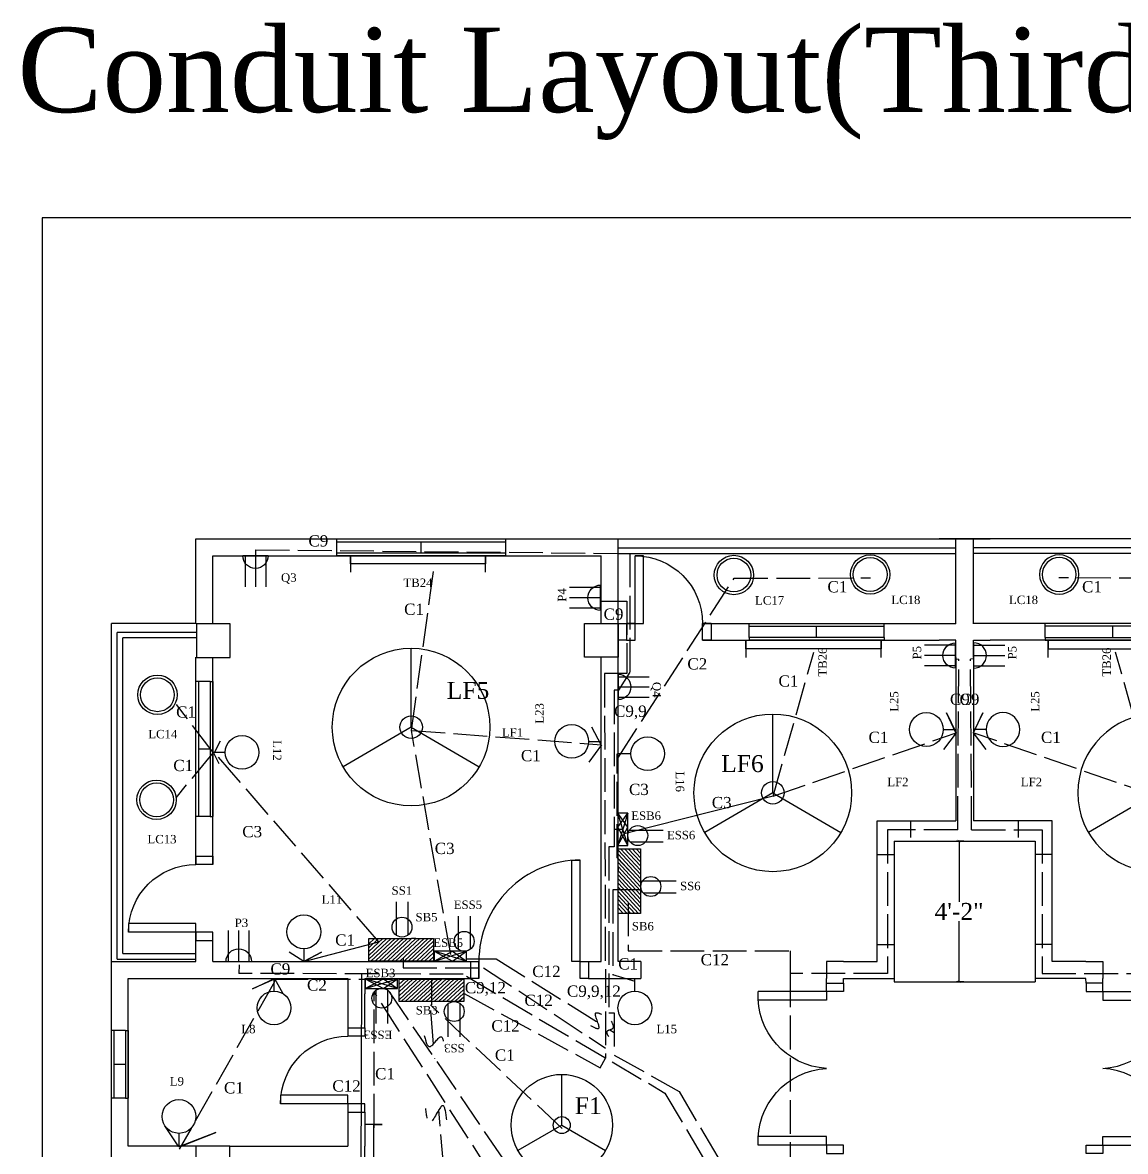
# Model space of a CAD drawing. Header units: inches. Extents: x -6149 to 7056, y -3395 to 4642.
# Drawn here: x 225.3 to 617.1, y 2811.2 to 3212.2 of the extents above; entities that cross this region are included whole.
import ezdxf

# ---------------------------------------------------------------- set-up
doc = ezdxf.new("R2010")
doc.units = ezdxf.units.IN
doc.header["$MEASUREMENT"] = 0
doc.linetypes.add('ACAD_ISO02W100', pattern=[15, 12, -3])
for name, color, linetype in [('Boundary', 18, 'Continuous'), ('emergency_line', 10, 'ACAD_ISO02W100'), ('ESB', 25, 'Continuous'), ('Exhaust Fan and Socket', 212, 'Continuous'), ('Fans', 202, 'Continuous'), ('GF_DOOR', 20, 'Continuous'), ('GF_WIND', 20, 'Continuous'), ('Legends (Fixture Fittings)', 252, 'Continuous'), ('lift', 6, 'Continuous'), ('Lights', 212, 'Continuous'), ('Normal_line', 160, 'ACAD_ISO02W100'), ('PILLAR', 152, 'Continuous'), ('PS(15A)', 13, 'Continuous'), ('SB', 15, 'Continuous'), ('text', 250, 'ACAD_ISO02W100'), ('Veranda', 140, 'Continuous')]:
    doc.layers.add(name, color=color, linetype=linetype)
doc.styles.get("Standard").update_dxf_attribs({"font": 'times.ttf', "height": 6})
doc.dimstyles.get("Standard").update_dxf_attribs({"dimscale": 5, "dimtxt": 0.18, "dimasz": 0.18, "dimexe": 0.18, "dimexo": 0.0625, "dimgap": 0.09, "dimtad": 0, "dimtih": 1, "dimtoh": 1, "dimdec": 4, "dimzin": 0, "dimdsep": 46, "dimlunit": 4, "dimtxsty": 'Standard', "dimblk": 'ARCHTICK', "dimcen": 0.09, "dimadec": 0, "dimazin": 0, "dimtfac": 1, "dimtdec": 4, "dimtofl": 0, "dimtmove": 0, "dimatfit": 3, "dimfxl": 1, "dimtolj": 1, "dimtzin": 0, "dimarcsym": 0})

# ---------------------------------------------------------------- blocks, each defined once
blk = doc.blocks.new('GF_DOOR6')
at = {"layer": 'GF_WIND'}
for p, q in [((-2086.3, 2670.47), (-2026.3, 2670.47)), ((-2086.3, 2664.47), (-2086.3, 2670.47)), ((-2086.3, 2669.47), (-2026.3, 2669.47)), ((-2056.3, 2669.47), (-2056.3, 2665.47)), ((-2026.3, 2670.47), (-2026.3, 2664.47)), ((-2026.3, 2665.47), (-2086.3, 2665.47)), ((-2026.3, 2664.47), (-2086.3, 2664.47))]:
    blk.add_line(p, q, dxfattribs=at)
blk = doc.blocks.new('Toilet_window')
at = {"layer": 'GF_WIND'}
for p, q in [((-2114.5, 2652), (-2114.5, 2676)), ((-2113.5, 2676), (-2114.5, 2676)), ((-2113.5, 2652), (-2113.5, 2676)), ((-2109.5, 2676), (-2113.5, 2676)), ((-2109.5, 2676), (-2109.5, 2652)), ((-2109.5, 2676), (-2108.5, 2676)), ((-2108.5, 2676), (-2108.5, 2652)), ((-2109.5, 2664), (-2113.5, 2664)), ((-2113.5, 2652), (-2114.5, 2652)), ((-2109.5, 2652), (-2113.5, 2652)), ((-2109.5, 2652), (-2108.5, 2652))]:
    blk.add_line(p, q, dxfattribs=at)
blk = doc.blocks.new('kitchen_window')
at = {"layer": 'GF_WIND'}
for p, q in [((-2091, 2588), (-2091, 2636)), ((-2090, 2636), (-2091, 2636)), ((-2090, 2588), (-2090, 2636)), ((-2086, 2636), (-2090, 2636)), ((-2086, 2636), (-2086, 2588)), ((-2086, 2636), (-2085, 2636)), ((-2085, 2636), (-2085, 2588)), ((-2086, 2612), (-2090, 2612)), ((-2090, 2588), (-2091, 2588)), ((-2086, 2588), (-2090, 2588)), ((-2086, 2588), (-2085, 2588))]:
    blk.add_line(p, q, dxfattribs=at)
blk = doc.blocks.new('door_kit_toi')
at = {"layer": 'GF_DOOR'}
for p, q in [((-1236, 2648.5), (-1236, 2672.5)), ((-1236, 2672.5), (-1233, 2672.5)), ((-1233, 2648.5), (-1233, 2672.5)), ((-1260, 2648.5), (-1260, 2642.5)), ((-1260, 2648.5), (-1257, 2648.5)), ((-1257, 2642.5), (-1257, 2648.5)), ((-1233, 2648.5), (-1236, 2648.5)), ((-1233, 2642.5), (-1233, 2648.5)), ((-1233, 2648.5), (-1230, 2648.5)), ((-1230, 2648.5), (-1230, 2642.5)), ((-1260, 2642.5), (-1257, 2642.5)), ((-1230, 2642.5), (-1233, 2642.5))]:
    blk.add_line(p, q, dxfattribs=at)
blk.add_arc((-1233, 2648.5), 24, 90, 180, dxfattribs=at)
blk = doc.blocks.new('GF_DOOR_6')
at = {"layer": 'GF_DOOR'}
for p, q in [((-1358.5, 2842.5), (-1358.5, 2848.5)), ((-1358.5, 2848.5), (-1355.5, 2848.5)), ((-1355.5, 2848.5), (-1355.5, 2842.5)), ((-1319.5, 2848.5), (-1319.5, 2842.5)), ((-1319.5, 2842.5), (-1319.5, 2848.5)), ((-1319.5, 2848.5), (-1316.5, 2848.5)), ((-1316.5, 2842.5), (-1316.5, 2848.5)), ((-1355.5, 2842.5), (-1358.5, 2842.5)), ((-1355.5, 2842.5), (-1355.5, 2806.5)), ((-1355.5, 2842.5), (-1352.5, 2842.5)), ((-1352.5, 2842.5), (-1352.5, 2806.5)), ((-1316.5, 2842.5), (-1319.5, 2842.5)), ((-1352.5, 2806.5), (-1355.5, 2806.5))]:
    blk.add_line(p, q, dxfattribs=at)
blk.add_arc((-1355.5, 2842.5), 36, 270, 0, dxfattribs=at)
blk = doc.blocks.new('large_door')
at = {"layer": 'GF_DOOR'}
for p, q in [((0, 6), (0, 30.25)), ((3, 30.25), (0, 30.25)), ((3, 6), (3, 30.25)), ((51.5, 6), (51.5, 30.25)), ((54.5, 6), (54.5, 30.25)), ((0, 6), (-3, 6)), ((-3, 6), (-3, 0)), ((0, 0), (0, 6)), ((0, 6), (3, 6)), ((54.5, 6), (51.5, 6)), ((54.5, 6), (57.5, 6)), ((54.5, 0), (54.5, 6)), ((57.5, 6), (57.5, 0)), ((-3, 0), (0, 0)), ((57.5, 0), (54.5, 0))]:
    blk.add_line(p, q, dxfattribs=at)
for centre, start, end in [((1.5, 4.5), 3.3339, 93.3339), ((53, 4.5), 86.6661, 176.6661)]:
    blk.add_arc(centre, 25.79, start, end, dxfattribs=at)
blk = doc.blocks.new('ceil light')
at = {"layer": 'Lights'}
for radius in [7, 6]:
    blk.add_circle((-1931, 2584), radius, dxfattribs=at)
blk = doc.blocks.new('tubelight')
at = {"layer": 'Lights'}
for p, q in [((-1976, 2566), (-1976, 2560)), ((-1976, 2560), (-1976, 2563)), ((-1976, 2563), (-1928, 2563)), ((-1928, 2560), (-1928, 2566)), ((-1928, 2563), (-1928, 2560))]:
    blk.add_line(p, q, dxfattribs=at)
blk = doc.blocks.new('SB')
at = {"layer": 'SB'}
for p, q in [((-1913.01, 2670), (-1915, 2668.15)), ((-1911.55, 2670), (-1915, 2666.78)), ((-1910.08, 2670), (-1915, 2665.41)), ((-1908.61, 2670), (-1915, 2664.05)), ((-1907.14, 2670), (-1915, 2662.68)), ((-1905.68, 2670), (-1914.26, 2662)), ((-1904.21, 2670), (-1912.8, 2662)), ((-1902.74, 2670), (-1911.33, 2662)), ((-1901.28, 2670), (-1909.86, 2662)), ((-1899.81, 2670), (-1908.4, 2662)), ((-1898.3, 2670), (-1906.89, 2662)), ((-1896.91, 2670), (-1905.5, 2662)), ((-1895.4, 2670), (-1903.99, 2662)), ((-1893.93, 2670), (-1902.52, 2662)), ((-1892.47, 2670), (-1901.05, 2662)), ((-1898.3, 2670), (-1899.81, 2670)), ((-1892, 2669.07), (-1899.59, 2662)), ((-1892, 2667.7), (-1898.12, 2662)), ((-1892, 2666.34), (-1896.65, 2662)), ((-1892, 2664.97), (-1895.19, 2662)), ((-1892, 2663.6), (-1893.72, 2662))]:
    blk.add_line(p, q, dxfattribs=at)
blk.add_lwpolyline([(-1898.3, 2670), (-1892, 2670), (-1892, 2662), (-1915, 2662), (-1915, 2670), (-1899.81, 2670)], dxfattribs=at)
blk = doc.blocks.new('light')
at = {"layer": 'Lights'}
blk.add_line((-1959.5, 2586.5), (-1959.5, 2582), dxfattribs=at)
blk.add_circle((-1959.5, 2592.5), 6, dxfattribs=at)
blk = doc.blocks.new('56fan')
at = {"layer": 'Fans'}
for q in [(-2242.5, 2694), (-2266.69, 2651.89), (-2218.31, 2651.89)]:
    blk.add_line((-2242.5, 2666), q, dxfattribs=at)
for radius in [28, 4]:
    blk.add_circle((-2242.5, 2666), radius, dxfattribs=at)
blk = doc.blocks.new('5A Socket')
at = {"layer": 'Exhaust Fan and Socket'}
for p, q in [((-1808.74, 2687.21), (-1820.5, 2687.21)), ((-1808.56, 2683.04), (-1820.5, 2683.04))]:
    blk.add_line(p, q, dxfattribs=at)
blk.add_circle((-1811.5, 2685), 3.54, dxfattribs=at)
blk = doc.blocks.new('ESB')
at = {"layer": 'ESB'}
for p, q in [((-1915.5, 2667.5), (-1927, 2667.5)), ((-1927, 2667.5), (-1927, 2664)), ((-1927, 2664), (-1920.5, 2667.5)), ((-1927, 2667.5), (-1920.5, 2664)), ((-1927, 2664), (-1915.5, 2667.5)), ((-1915.5, 2664), (-1927, 2667.5)), ((-1920.5, 2667.5), (-1915.5, 2664)), ((-1920.5, 2664), (-1915.5, 2667.5)), ((-1915.5, 2664.5), (-1915.5, 2667.5)), ((-1927, 2664), (-1915.5, 2664)), ((-1915.5, 2664), (-1915.5, 2664.5))]:
    blk.add_line(p, q, dxfattribs=at)
blk = doc.blocks.new('15A_PS')
at = {"layer": 'PS(15A)'}
for p, q in [((-1892, 2485), (-1883, 2485)), ((-1891.16, 2485), (-1891.16, 2474)), ((-1887.5, 2485), (-1887.5, 2474)), ((-1883.84, 2485), (-1883.84, 2474))]:
    blk.add_line(p, q, dxfattribs=at)
blk.add_arc((-1887.5, 2485), 4.5, 180, 0, dxfattribs=at)
blk = doc.blocks.new('lift_50')
at = {"layer": 'lift'}
for p, q in [((-25, 50), (25, 50)), ((-25, 50), (-25, 0)), ((25, 50), (25, 0)), ((-25, 0), (25, 0))]:
    blk.add_line(p, q, dxfattribs=at)
blk = doc.blocks.new('36fan')
at = {"layer": 'Fans'}
for q in [(-2109, 2690), (-2124.57, 2662.96), (-2093.43, 2662.96)]:
    blk.add_line((-2109, 2672), q, dxfattribs=at)
for radius in [18, 3]:
    blk.add_circle((-2109, 2672), radius, dxfattribs=at)
blk = doc.blocks.new('_ArchTick')
at = {"color": 0, "linetype": 'ByBlock', "const_width": 0.15}
blk.add_lwpolyline([(-0.5, -0.5), (0.5, 0.5)], dxfattribs=at)
blk = doc.blocks.new('*D306')
at = {"layer": 'emergency_line', "color": 0, "linetype": 'Continuous', "lineweight": -2}
for p, q in [((559.6875, 2921.5), (557.1, 2921.5)), ((558, 2921.5), (558, 2899.95)), ((558, 2871.5), (558, 2893.05)), ((559.6875, 2871.5), (557.1, 2871.5))]:
    blk.add_line(p, q, dxfattribs=at)
at = {"layer": 'emergency_line', "color": 0, "linetype": 'Continuous', "lineweight": -2, "xscale": 0.8999999999999999, "yscale": 0.8999999999999999, "zscale": 0.8999999999999999}
for p, rotation in [((558, 2921.5), 90), ((558, 2871.5), 270)]:
    blk.add_blockref('_ArchTick', p, dxfattribs=dict(at, rotation=rotation))
at = {"layer": 'emergency_line', "color": 0, "linetype": 'Continuous', "insert": (558, 2896.5), "char_height": 6, "attachment_point": 5}
blk.add_mtext('\\A1;4\'-2"', dxfattribs=at)

msp = doc.modelspace()

# ---------------------------------------------------------------- linework, layer by layer
for p, q in [((286.85506, 3028.8025), (550.89914, 3028.8025)), ((286.85506, 2998.8025), (286.85506, 3028.8025)), ((436.89914, 2992.8025), (436.89914, 3028.8025)), ((550.89914, 3028.8025), (556.89914, 3028.8025)), ((556.89914, 3028.8025), (550.89914, 3028.8025)), ((556.89417, 3028.8025), (562.89417, 3028.8025)), ((556.89417, 3028.8025), (562.89417, 3028.8025)), ((556.89417, 3028.8025), (562.89417, 3028.8025)), ((556.89914, 3028.8025), (562.89914, 3028.8025)), ((562.89914, 3028.8025), (556.89914, 3028.8025)), ((556.89914, 3028.8025), (562.89914, 3028.8025)), ((562.89914, 3028.8025), (556.89914, 3028.8025)), ((556.89914, 2998.63682), (556.89914, 3028.63682)), ((556.89914, 2998.63682), (556.89914, 3028.63682)), ((563.10086, 3028.8025), (557.10086, 3028.8025)), ((557.10086, 3028.8025), (563.10086, 3028.8025)), ((563.10086, 3028.8025), (557.10086, 3028.8025)), ((557.10086, 3028.8025), (563.10086, 3028.8025)), ((563.10583, 3028.8025), (557.10583, 3028.8025)), ((563.10583, 3028.8025), (557.10583, 3028.8025)), ((563.10583, 3028.8025), (557.10583, 3028.8025)), ((569.10086, 3028.8025), (563.10086, 3028.8025)), ((563.10086, 3028.8025), (569.10086, 3028.8025)), ((563.10086, 2998.63682), (563.10086, 3028.63682)), ((563.10086, 2998.63682), (563.10086, 3028.63682)), ((833.14494, 3028.8025), (569.10086, 3028.8025)), ((292.85506, 3022.8025), (430.89914, 3022.8025)), ((292.85506, 3022.16486), (292.85506, 3022.8025)), ((292.85506, 2998.8025), (292.85506, 3022.16486)), ((430.89914, 2998.8025), (430.89914, 3022.8025)), ((256.83714, 2878.77543), (256.83714, 2998.8025)), ((286.85506, 2998.8025), (256.83714, 2998.8025)), ((436.89914, 2998.8025), (442.89914, 2998.8025)), ((466.89914, 2998.8025), (550.89914, 2998.8025)), ((550.89914, 2998.8025), (556.89914, 2998.8025)), ((569.10086, 2998.8025), (563.10086, 2998.8025)), ((653.10086, 2998.8025), (569.10086, 2998.8025)), ((436.89914, 2878.71593), (436.89914, 2992.8025)), ((439.89914, 2992.8025), (436.89914, 2992.8025)), ((466.89914, 2992.8025), (550.89914, 2992.8025)), ((556.89914, 2992.8025), (550.89914, 2992.8025)), ((556.89914, 2986.63682), (556.89914, 2992.8025)), ((563.10086, 2986.63682), (563.10086, 2992.8025)), ((563.10086, 2992.8025), (569.10086, 2992.8025)), ((653.10086, 2992.8025), (569.10086, 2992.8025)), ((286.89914, 2913.16486), (286.89914, 2986.8025)), ((292.86817, 2961.64282), (292.85506, 2986.8025)), ((430.89914, 2878.71593), (430.89914, 2986.96935)), ((292.86817, 2954.64527), (292.86817, 2961.64282)), ((292.88509, 2913.16486), (292.86817, 2954.64527)), ((286.89914, 2878.71349), (286.89914, 2892.16486)), ((292.89914, 2878.71593), (292.89488, 2889.16486)), ((256.83436, 2882.71349), (256.83714, 2882.71349)), ((256.83436, 2880.71349), (256.83714, 2880.71349)), ((256.83436, 2878.71349), (256.83714, 2879.16486)), ((256.83436, 2710.71349), (256.83436, 2878.71349)), ((256.83436, 2878.71349), (286.89914, 2878.71349)), ((256.83436, 2878.71349), (286.89914, 2878.71349)), ((256.83436, 2878.71349), (286.89914, 2878.71349)), ((292.89914, 2878.71593), (340.89914, 2878.71593)), ((340.89914, 2878.71593), (346.89914, 2878.71593)), ((346.89914, 2878.71593), (372.89914, 2878.71593)), ((372.89914, 2878.71593), (382.89914, 2878.71593)), ((382.89914, 2878.71593), (384.39914, 2878.71593)), ((384.39914, 2878.71593), (384.39914, 2872.71593)), ((426.39914, 2878.71593), (430.89914, 2878.71593)), ((426.39914, 2878.71593), (426.39914, 2872.71593)), ((516.89914, 2878.66486), (510.89914, 2878.66486)), ((603.10086, 2878.66486), (609.10086, 2878.66486)), ((262.83436, 2813.16486), (262.83436, 2872.71349)), ((262.83436, 2872.71349), (286.89914, 2872.71349)), ((286.89914, 2872.71349), (292.89914, 2872.71349)), ((292.89914, 2872.71349), (340.89914, 2872.71349)), ((340.89914, 2872.71349), (340.89914, 2867.16486)), ((346.89914, 2872.71593), (372.89914, 2872.71593)), ((346.89914, 2872.71349), (346.89914, 2867.16486)), ((372.89914, 2872.71593), (382.89914, 2872.71593)), ((382.89914, 2872.71593), (384.39914, 2872.71593)), ((426.39914, 2872.71593), (436.89914, 2872.71593)), ((510.89379, 2870.98908), (510.89914, 2872.71593)), ((516.89379, 2870.98908), (516.89914, 2872.71593)), ((603.10621, 2870.98908), (603.10086, 2872.71593)), ((609.10621, 2870.98908), (609.10086, 2872.71593)), ((340.89914, 2867.16486), (340.89914, 2855.16486)), ((346.89914, 2855.16486), (346.89914, 2867.16486)), ((340.89914, 2855.16486), (346.89914, 2855.16486)), ((340.89914, 2825.16486), (340.89914, 2813.16486)), ((340.89914, 2825.16486), (346.89914, 2825.16486)), ((346.89914, 2825.16486), (346.89914, 2813.16486)), ((286.89914, 2813.16486), (262.83436, 2813.16486)), ((298.89914, 2813.16486), (340.89914, 2813.16486)), ((346.89914, 2765.14787), (346.89914, 2813.16486))]:
    msp.add_line(p, q)
at = {"color": 7}
for p, q in [((556.89914, 2986.63682), (556.89914, 2928.696)), ((563.10086, 2986.63682), (563.10086, 2928.696)), ((528.89914, 2922.696), (528.89914, 2928.696)), ((528.89914, 2928.696), (534.89914, 2928.696)), ((534.89914, 2928.696), (556.89914, 2928.696)), ((540.89914, 2922.696), (540.89914, 2928.696)), ((585.10086, 2928.696), (563.10086, 2928.696)), ((579.10086, 2922.696), (579.10086, 2928.696)), ((591.10086, 2928.696), (585.10086, 2928.696)), ((591.10086, 2922.696), (591.10086, 2928.696)), ((528.89914, 2878.66486), (528.89914, 2922.696)), ((591.10086, 2878.66486), (591.10086, 2922.696)), ((528.89914, 2916.696), (534.89914, 2916.696)), ((591.10086, 2916.696), (585.10086, 2916.696)), ((528.89914, 2884.70265), (534.91243, 2884.69599)), ((591.10086, 2884.70265), (585.08757, 2884.69599)), ((444.89914, 2878.66486), (436.89914, 2878.66486)), ((444.89914, 2878.66486), (444.89914, 2872.71593)), ((444.89914, 2878.66486), (444.89914, 2872.71593)), ((510.89914, 2878.66486), (510.89914, 2872.71593)), ((516.89914, 2878.66486), (528.89914, 2878.66486)), ((603.10086, 2878.66486), (591.10086, 2878.66486)), ((609.10086, 2878.66486), (609.10086, 2872.71593)), ((436.89914, 2872.71593), (444.89914, 2872.71593)), ((516.89914, 2872.71593), (534.89914, 2872.696)), ((603.10086, 2872.71593), (585.10086, 2872.696))]:
    msp.add_line(p, q, dxfattribs=at)
at = {"layer": 'Boundary'}
for p, q in [((925.79456, 3142.82484), (232.25412, 3142.82484)), ((232.25412, 3142.82484), (232.25412, 2499.04917))]:
    msp.add_line(p, q, dxfattribs=at)
at = {"layer": 'emergency_line'}
for p, q in [((308.13913, 3021.62734), (308.13913, 3024.97508)), ((308.13913, 3024.97508), (441.02263, 3023.62734)), ((441.02263, 3023.62734), (441.02263, 2981.47508)), ((363.43772, 2960.79681), (371.52263, 3018.77406)), ((491.93111, 2937.42145), (506.38501, 2988.55505)), ((628.06889, 2937.42145), (613.61499, 2988.55505)), ((441.02263, 2981.47508), (437.00249, 2975.04244)), ((437.00249, 2975.04244), (435.52263, 2975.04244)), ((435.52263, 2975.04244), (435.52263, 2919.47508)), ((377.41539, 2881.14688), (363.43772, 2960.79681)), ((363.43772, 2960.79681), (431.00249, 2955.70455)), ((491.93111, 2937.42145), (557.00249, 2959.93844)), ((628.06889, 2937.42145), (562.99751, 2959.93844)), ((435.52263, 2919.47508), (433.52263, 2919.47508)), ((433.52263, 2919.47508), (433.52263, 2860.47508)), ((383.16539, 2879.64688), (393.52263, 2879.64688)), ((393.52263, 2879.64688), (429.63275, 2857.14529)), ((350.18953, 2819.64813), (350.18953, 2867.92852)), ((416.02262, 2765.46695), (350.18953, 2867.92852)), ((355.52263, 2867.92852), (409.02263, 2789.47508)), ((433.52263, 2860.47508), (435.52263, 2860.47508)), ((435.52263, 2860.47508), (435.52263, 2845.47508)), ((433.93139, 2854.46664), (435.52263, 2853.47508)), ((435.52263, 2845.47508), (458.52263, 2832.47508)), ((458.52263, 2832.47508), (487.56223, 2783.49511))]:
    msp.add_line(p, q, dxfattribs=at)
at = {"layer": 'emergency_line', "linetype": 'Continuous'}
for p, q in [((556.89914, 2959.90268), (553.5, 2967)), ((553.5, 2967), (557.00249, 2959.93844)), ((566.5, 2967), (562.99751, 2959.93844)), ((563.10086, 2959.90268), (566.5, 2967)), ((430.89914, 2955.71234), (427.5, 2962)), ((557.00249, 2959.93844), (552.5, 2954)), ((562.99751, 2959.93844), (567.5, 2954)), ((431.00249, 2955.70455), (426.5, 2949.5)), ((491.93111, 2937.42145), (439.05932, 2924.05281)), ((438.5732, 2925.65003), (435.52263, 2925.65003))]:
    msp.add_line(p, q, dxfattribs=at)
at = {"layer": 'emergency_line'}
for points in [[(427.02263, 2855.97508), (430.02263, 2854.97508), (429.02263, 2860.47508), (431.02263, 2859.97508)], [(433.52263, 2851.97508), (433.02263, 2853.97508), (435.02263, 2854.97508), (434.52263, 2857.47508)]]:
    msp.add_spline(points, degree=3, dxfattribs=at)
at = {"layer": 'Normal_line'}
for p, q in [((437.00249, 2951.34195), (478.11143, 3014.81198)), ((478.11143, 3014.81198), (526.52262, 3014.99721)), ((641.88857, 3014.81198), (593.47738, 3014.99721)), ((430.76096, 3006.74133), (434.52263, 3006.74133)), ((434.52263, 3006.74133), (440.02263, 3006.74133)), ((440.02263, 3006.74133), (440.02263, 2980.97508)), ((556.8809, 2986.25362), (557.95176, 2986.11435)), ((557.52263, 2925.47508), (557.95176, 2986.11435)), ((563.1191, 2986.25362), (562.04824, 2986.11435)), ((562.47737, 2925.47508), (562.04824, 2986.11435)), ((440.02263, 2980.97508), (432.02263, 2980.97508)), ((432.02263, 2980.97508), (432.4411, 2844.38478)), ((292.97173, 2952.95235), (279.92807, 2970.00739)), ((293.00249, 2952.9897), (279.75092, 2936.89708)), ((351.89174, 2885.6412), (293.00249, 2953.47011)), ((436.5, 2915.5), (436.5, 2952.5)), ((557.52263, 2925.47508), (532.52263, 2925.47508)), ((532.52263, 2925.47508), (532.52263, 2874.47508)), ((562.47737, 2925.47508), (587.47737, 2925.47508)), ((587.47737, 2925.47508), (587.47737, 2874.47508)), ((440.84128, 2911.05444), (436.5, 2915.5)), ((445.07251, 2904.17246), (435.02263, 2904.17246)), ((435.02263, 2904.17246), (435.02263, 2873.97508)), ((440.50112, 2899.67653), (440.50112, 2882.5)), ((360.48586, 2880.01454), (360.48586, 2876.47508)), ((440.50112, 2882.5), (498, 2882.5)), ((498, 2882.5), (498, 2874.47508)), ((302.19379, 2877.54078), (302.07878, 2874.47298)), ((360.48586, 2876.47508), (389.02263, 2876.47508)), ((389.02263, 2876.47508), (432.4301, 2847.9748)), ((314.74836, 2871.52001), (280.97009, 2811.9897)), ((381.8428, 2874.16959), (302.07878, 2874.47298)), ((314.74836, 2871.52001), (314.74836, 2872.47508)), ((314.74836, 2872.47508), (370.52263, 2872.47508)), ((370.52263, 2872.47508), (370.52263, 2863.28893)), ((383.02263, 2873.47508), (453.52263, 2831.97508)), ((442.93772, 2871.54078), (435.02263, 2873.97508)), ((532.52263, 2874.47508), (498.02263, 2874.47508)), ((498.02263, 2874.47508), (498.02263, 2790.97508)), ((587.47737, 2874.47508), (621.97737, 2874.47508)), ((382.16411, 2867.28893), (430.52263, 2840.97508)), ((416.95369, 2819.4273), (370.17697, 2863.28893)), ((371.31604, 2849.31575), (370.17697, 2863.28893)), ((371.73702, 2844.15142), (371.72909, 2844.2487)), ((430.52263, 2840.97508), (432.4411, 2844.38478)), ((453.52263, 2831.97508), (486.73343, 2775.52101)), ((381.00249, 2730.4897), (373.21106, 2826.069))]:
    msp.add_line(p, q, dxfattribs=at)
at = {"layer": 'Normal_line', "linetype": 'Continuous'}
for p, q in [((295.5, 2957), (293.23518, 2952.60788)), ((293.42742, 2952.98068), (295.5, 2957)), ((293.23518, 2952.60788), (295, 2949)), ((436.5, 2952.5), (436.89914, 2952.5)), ((325.22961, 2878.74461), (351.89174, 2885.6412)), ((325.22961, 2878.74461), (320, 2882)), ((325.22961, 2878.74461), (331.5, 2882)), ((331.5, 2882), (325.22961, 2878.74461)), ((307, 2869), (314.74836, 2872.71349)), ((314.74836, 2872.47508), (307, 2869)), ((314.74836, 2872.71349), (317.77492, 2867.31412)), ((345.5, 2783.84483), (345.84408, 2874.30651)), ((280.86674, 2812.86366), (275.87762, 2820.3319)), ((294, 2818), (280.86674, 2812.86366)), ((281.63689, 2813.16486), (294, 2818))]:
    msp.add_line(p, q, dxfattribs=at)
at = {"layer": 'Normal_line'}
for points in [[(368.02263, 2852.47508), (370.02263, 2848.47508), (374.02263, 2851.97508), (375.02263, 2848.97508)], [(376.02263, 2822.47508), (374.52263, 2827.47508), (370.02263, 2821.47508), (368.52263, 2826.47508)]]:
    msp.add_spline(points, degree=3, dxfattribs=at)
at = {"layer": 'PILLAR'}
for points in [[(287.10525, 2986.65442), (299.10525, 2986.65442), (299.10525, 2998.65442), (287.10525, 2998.65442)], [(436.91822, 2986.75162), (424.91822, 2986.75162), (424.91822, 2998.75162), (436.91822, 2998.75162)], [(436.91822, 2986.75162), (424.91822, 2986.75162), (424.91822, 2998.75162), (436.91822, 2998.75162)], [(436.91822, 2986.75162), (424.91822, 2986.75162), (424.91822, 2998.75162), (436.91822, 2998.75162)], [(286.8854, 2801.14601), (298.8854, 2801.14601), (298.8854, 2813.14601), (286.8854, 2813.14601)]]:
    msp.add_lwpolyline(points, close=True, dxfattribs=at)
at = {"layer": 'Veranda'}
for p, q in [((437.00249, 3025.62734), (551.00249, 3025.62734)), ((437.00249, 3023.62734), (551.00249, 3023.62734)), ((551.00249, 3025.62734), (557.00249, 3025.62734)), ((551.00249, 3023.62734), (557.00249, 3023.62734)), ((568.99751, 3025.62734), (562.99751, 3025.62734)), ((568.99751, 3023.62734), (562.99751, 3023.62734)), ((682.99751, 3025.62734), (568.99751, 3025.62734)), ((682.99751, 3023.62734), (568.99751, 3023.62734)), ((286.9584, 2995.62734), (258.94048, 2995.62734)), ((258.94048, 2985.68929), (258.94048, 2995.62734)), ((286.9584, 2993.62734), (260.94048, 2993.62734)), ((260.94048, 2985.68929), (260.94048, 2993.62734)), ((258.94048, 2879.53833), (258.94048, 2985.68929)), ((260.94048, 2881.53833), (260.94048, 2985.68929)), ((258.94048, 2879.53833), (287.00249, 2879.53833)), ((260.94048, 2881.53833), (287.00249, 2881.53833))]:
    msp.add_line(p, q, dxfattribs=at)

# ---------------------------------------------------------------- block references
at = {"color": 7}
msp.add_blockref('lift_50', (560, 2871.5), dxfattribs=at)
at = {"xscale": -1, "rotation": 90}
msp.add_blockref('large_door', (516.89379, 2867.98908), dxfattribs=at)
at = {"rotation": 270}
msp.add_blockref('large_door', (603.10621, 2867.98908), dxfattribs=at)
msp.add_blockref('36fan', (2525.85035, 148.60246))
at = {"layer": 'ESB', "rotation": 90}
msp.add_blockref('ESB', (3104.3232, 4846.90003), dxfattribs=at)
at = {"layer": 'ESB'}
for p in [(2298.56204, 214.82204), (2274.02693, 205.10368)]:
    msp.add_blockref('ESB', p, dxfattribs=at)
at = {"layer": 'Exhaust Fan and Socket'}
for p, rotation in [((-1367.64127, 5608.43557), 180), ((-1362.9953, 5590.34762), 180), ((-2324.90318, 1079.40996), 270), ((-2302.81732, 1074.35757), 270), ((3037.95482, 4677.15397), 90), ((3063.64838, 4672.42855), 90)]:
    msp.add_blockref('5A Socket', p, dxfattribs=dict(at, rotation=rotation))
at = {"layer": 'Fans'}
for p in [(2605.83437, 295.97196), (2734.32776, 272.5966)]:
    msp.add_blockref('56fan', p, dxfattribs=at)
at = {"layer": 'Fans', "xscale": -1}
msp.add_blockref('56fan', (-1614.32776, 272.5966), dxfattribs=at)
at = {"layer": 'GF_DOOR', "xscale": -1}
msp.add_blockref('door_kit_toi', (-790.10086, 350.3025), dxfattribs=at)
for p, rotation in [((2935.39914, 1656.16486), 90), ((2989.39907, 1595.1647), 89.99999666195032)]:
    msp.add_blockref('door_kit_toi', p, dxfattribs=dict(at, rotation=rotation))
at = {"layer": 'GF_DOOR', "rotation": 180}
msp.add_blockref('GF_DOOR_6', (-932.10085, 5721.21593), dxfattribs=at)
at = {"layer": 'GF_WIND'}
for name, p, rotation in [('GF_DOOR6', (-1689.40325, 5693.26984), 180), ('kitchen_window', (-2104.60086, 907.8025), 270)]:
    msp.add_blockref(name, p, dxfattribs=dict(at, rotation=rotation))
at = {"layer": 'GF_WIND', "xscale": -1, "rotation": 90}
msp.add_blockref('kitchen_window', (3224.60086, 907.8025), dxfattribs=at)
at = {"layer": 'GF_WIND'}
for name, p in [('kitchen_window', (2377.89914, 342.16486)), ('Toilet_window', (2371.33435, 178.16486))]:
    msp.add_blockref(name, p, dxfattribs=at)
at = {"layer": 'Lights'}
for name, p, rotation in [('tubelight', (-1586.25207, 5582.94922), 180), ('tubelight', (-1445.71833, 5552.73021), 180), ('light', (3138.89914, 4920.6136), 90), ('light', (3012.89914, 4916.37971), 90), ('light', (-2289.23597, 993.48068), 270), ('light', (-2145.10086, 993.01711), 270), ('light', (-1644.85498, 5454.69516), 180), ('light', (-1516.66563, 5454.71349), 180), ('tubelight', (2913.08618, 4748.82329), 90)]:
    msp.add_blockref(name, p, dxfattribs=dict(at, rotation=rotation))
for name, p in [('ceil light', (2409.0081, 431.98714)), ('ceil light', (2457.41929, 432.17237)), ('ceil light', (2204.20072, 389.44583)), ('ceil light', (2203.91931, 352.14084)), ('light', (2284.72961, 296.74461)), ('light', (2240.36674, 231.16486))]:
    msp.add_blockref(name, p, dxfattribs=at)
at = {"layer": 'Lights', "xscale": -1}
msp.add_blockref('ceil light', (-1337.41929, 432.17237), dxfattribs=at)
for name, p, rotation in [('tubelight', (2565.71833, 5552.73021), 180), ('light', (-2018.89914, 4920.6136), 270)]:
    msp.add_blockref(name, p, dxfattribs=dict(at, rotation=rotation))
at = {"layer": 'PS(15A)', "xscale": -1}
msp.add_blockref('15A_PS', (-1579.46421, 537.8414), dxfattribs=at)
for p, rotation in [((-2054.34238, 4895.41648), 270), ((-1928.22245, 4874.92877), 270), ((2921.89914, 1088.71759), 90), ((2189.59044, 5363.71593), 180)]:
    msp.add_blockref('15A_PS', p, dxfattribs=dict(at, rotation=rotation))
at = {"layer": 'PS(15A)', "rotation": 90}
msp.add_blockref('15A_PS', (3048.22245, 4874.92877), dxfattribs=at)
at = {"layer": 'SB', "rotation": 90}
msp.add_blockref('SB', (3106.84128, 4810.7489), dxfattribs=at)
at = {"layer": 'SB'}
for p in [(2263.33373, 216.81636), (2274.06077, 202.46409)]:
    msp.add_blockref('SB', p, dxfattribs=at)

# ---------------------------------------------------------------- texts
at = {"layer": 'emergency_line', "linetype": 'Continuous', "char_height": 4, "width": 0.5}
for s, insert, attachment_point in [('C9', (326.84911, 3030.12416), 1), ('C1', (360.85125, 3005.83528), 1), ('C1', (493.85126, 2980.33528), 1), ('C9,9', (435.4335, 2969.63411), 1), ('C1', (525.85126, 2960.33528), 1), ('C1', (594.14874, 2960.33528), 3), ('C1', (402.35125, 2953.83528), 1), ('C3', (470.15375, 2937.16151), 1), ('C3', (371.731, 2920.87546), 1), ('C12', (406.38239, 2877.18764), 1), ('C9,9,12', (418.70117, 2870.18152), 1), ('C1', (350.54077, 2840.83528), 1)]:
    msp.add_mtext(s, dxfattribs=dict(at, insert=insert, attachment_point=attachment_point))
at = {"layer": 'Legends (Fixture Fittings)', "insert": (578.33989, 3210.43445), "char_height": 30, "width": 2081.385193, "attachment_point": 2}
msp.add_mtext('Conduit Layout(Third & above Floors) ', dxfattribs=at)
at = {"layer": 'Normal_line', "linetype": 'Continuous', "char_height": 4}
for s, insert, attachment_point in [('C1', (511.24138, 3013.81628), 1), ('C1', (608.75862, 3013.81628), 3), ('C9', (431.71213, 3004.0869), 1), ('C2', (461.48307, 2986.4267), 1), ('C9', (561.82151, 2973.85066), 3), ('C9', (558.17849, 2973.85066), 1), ('C1', (279.85128, 2969.33528), 1), ('C1', (278.85128, 2950.33528), 1), ('C3', (440.73476, 2941.83528), 1), ('C3', (303.35128, 2926.83528), 1), ('C1', (336.35128, 2888.33528), 1), ('C1', (436.9103, 2879.86001), 1), ('C12', (466.21213, 2881.33528), 1), ('C9', (313.35125, 2878.04877), 1), ('C2', (326.35125, 2872.33528), 1), ('C9,12', (382.41202, 2871.40124), 1), ('C12', (403.59817, 2866.9053), 1), ('C12', (391.85128, 2857.83528), 1), ('C1', (393.09576, 2847.46309), 1), ('C1', (296.85125, 2835.83528), 1), ('C12', (335.35125, 2836.50014), 1)]:
    msp.add_mtext(s, dxfattribs=dict(at, insert=insert, attachment_point=attachment_point))
at = {"layer": 'text'}
for s, insert, char_height, width, attachment_point in [('Q3', (319.87773, 3016.58366), 3, 13.5, 2), ('TB24', (360.62598, 3014.73888), 3, 20.5, 1), ('LC17', (485.52925, 3008.481), 3, 20.5, 1), ('LC18', (533.94044, 3008.66623), 3, 20.5, 1), ('LC18', (586.05956, 3008.66623), 3, 20.5, 3), ('LF5', (376, 2978), 6, 14.2625963, 1), ('LC14', (269.9469, 2960.97122), 3, 20.5, 1), ('LF1', (395.57498, 2961.5547), 3, 20.5, 1), ('LF6', (473.5, 2952), 6, 15.0990418, 1), ('LF2', (532.50055, 2943.98386), 3, 20.5, 1), ('LF2', (587.49945, 2943.98386), 3, 20.5, 3), ('ESB6', (441.52477, 2931.9989), 3, 20.5, 1), ('LC13', (269.66548, 2923.66623), 3, 20.5, 1), ('ESS6', (454.21825, 2925.11195), 3, 19.6731, 1), ('SS1', (356.39588, 2905.41466), 3, 19.6731, 1), ('SS6', (458.86422, 2907.02399), 3, 19.6731, 1), ('L11', (331.52146, 2902.21367), 3, 20.5, 1), ('ESS5', (378.48174, 2900.36227), 3, 19.6731, 1), ('SB5', (364.90889, 2895.9614), 3, 20.5, 1), ('P3', (303.0611, 2893.94093), 3, 13.5, 2), ('SB6', (441.76388, 2892.73682), 3, 20.5, 1), ('ESB5', (371.20978, 2886.88941), 3, 20.5, 1), ('ESB3', (347.17992, 2876.12789), 3, 20.5, 1), ('SB3', (364.95803, 2862.89737), 3, 20.5, 1), ('L8', (303.02146, 2856.21367), 3, 20.5, 1), ('L15', (450.52146, 2856.21367), 3, 20.5, 1), ('L9', (277.60638, 2837.64149), 3, 20.5, 1), ('F1', (421.5, 2830.5), 6, 13.35035, 1)]:
    msp.add_mtext(s, dxfattribs=dict(at, insert=insert, char_height=char_height, width=width, attachment_point=attachment_point))
at = {"layer": 'text', "char_height": 3}
for s, insert, width, attachment_point, rotation in [('P4', (415.43262, 3008.88714), 13.5, 2, 90), ('TB26', (508.01611, 2979.88879), 20.5, 1, 90), ('P5', (541.55256, 2988.39942), 13.5, 2, 90), ('P5', (578.44744, 2988.39942), 13.5, 8, 90), ('TB26', (611.98389, 2979.88879), 20.5, 7, 90), ('Q4', (452.12414, 2975.24694), 13.5, 2, 270), ('L25', (533.43008, 2967.40545), 20.5, 1, 90), ('L25', (586.56992, 2967.40545), 20.5, 7, 90), ('L23', (407.43008, 2963.17156), 20.5, 1, 90), ('L12', (317.22304, 2957.3228), 20.5, 1, 270), ('L16', (460.3682, 2946.22526), 20.5, 1, 270), ('ESS3', (356.65576, 2851.14927), 19.6731, 1, 180), ('SS3', (382.34932, 2846.42386), 19.6731, 1, 180)]:
    msp.add_mtext(s, dxfattribs=dict(at, insert=insert, width=width, attachment_point=attachment_point, rotation=rotation))

# ---------------------------------------------------------------- dimensions: what is measured, and where the dimension line sits
at = {"layer": 'emergency_line', "linetype": 'Continuous'}
dim = msp.add_linear_dim(base=(558, 2921.5), p1=(560, 2871.5), p2=(560, 2921.5), angle=90, dimstyle='Standard', dxfattribs=at)
dim.commit()
dim.dimension.update_dxf_attribs({"geometry": '*D306', "text_midpoint": (558, 2896.5)})

doc.saveas('drawing.dxf')
